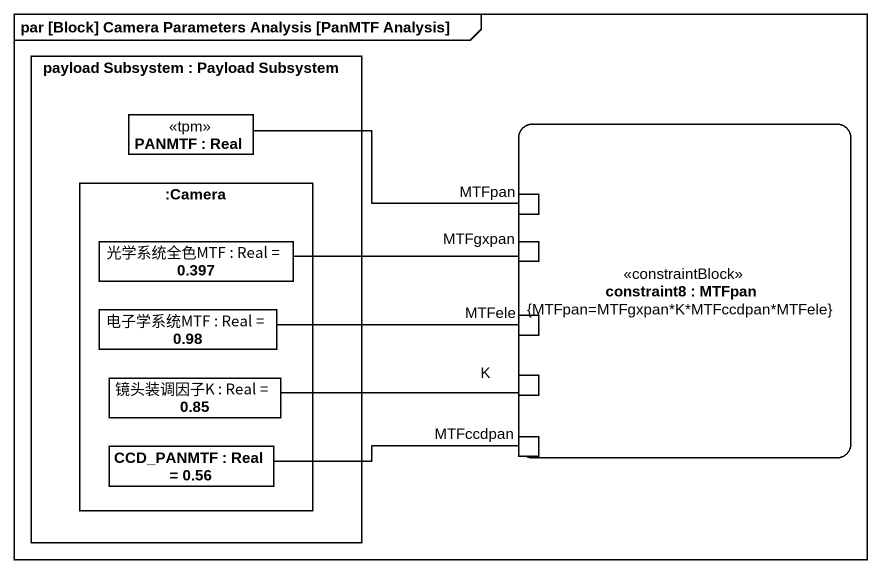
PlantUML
@startuml
mainframe par [Block] Camera Parameters Analysis [PanMTF Analysis]
rectangle "payload Subsystem : Payload Subsystem" as payload_Subsystem {
  rectangle "PANMTF : Real" as PANMTF <<tpm>>
  rectangle ":Camera" as Camera {
    rectangle "光学系统全色MTF : Real = 0.397" as 光学系统全色MTF
    rectangle "电子学系统MTF : Real = 0.98" as 电子学系统MTF
    rectangle "镜头装调因子K : Real = 0.85" as 镜头装调因子K
    rectangle "CCD_PANMTF : Real = 0.56" as CCD_PANMTF
  }
}
rectangle "constraint8 : MTFpan\n{MTFpan=MTFgxpan*K*MTFccdpan*MTFele}" as constraint8 <<constraintBlock>> {
  port MTFpan
  port MTFgxpan
  port MTFele
  port K
  port MTFccdpan
}
PANMTF -right- MTFpan
光学系统全色MTF -right- MTFgxpan
电子学系统MTF -right- MTFele
镜头装调因子K -right- K
CCD_PANMTF -right- MTFccdpan
@enduml
